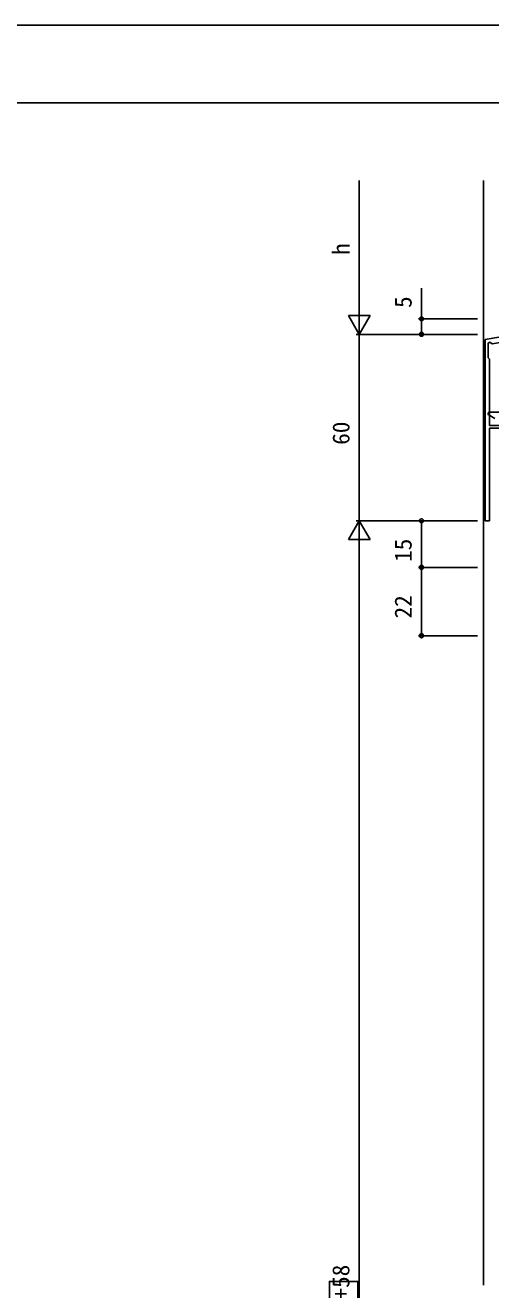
# Model space of a CAD drawing. Units: millimetres, scale not verified. Extents: x -959 to 961, y -418 to 416.
# Drawn here: x -448.8 to -299, y -25.4 to 381.6 of the extents above; entities that cross this region are included whole.
import ezdxf
from ezdxf.enums import TextEntityAlignment as Align

# ---------------------------------------------------------------- set-up
doc = ezdxf.new("R2010")
doc.units = ezdxf.units.MM
doc.header["$LTSCALE"] = 4
for name, color, linetype in [('0-2_YKK_11', 7, 'Continuous'), ('0-4_YKK_12', 2, 'Continuous'), ('0-7_YKK_D', 6, 'Continuous'), ('0-8_YKK_ZWAK', 7, 'Continuous')]:
    doc.layers.add(name, color=color, linetype=linetype)
doc.styles.add('ＭＳ ゴシック', font='')
doc.styles.get('ＭＳ ゴシック').set_extended_font_data('MS Gothic')

msp = doc.modelspace()

# ---------------------------------------------------------------- linework, layer by layer
at = {"layer": '0-2_YKK_11'}
msp.add_lwpolyline([(-300.8, 280.444), (-300.8, 222.119), (-299.4, 222.119), (-299.4, 251.919), (-291, 251.919), (-291, 252.719), (-292.732, 253.719), (-293.132, 253.719), (-293.652, 252.819), (-299.4, 252.819), (-299.4, 274.119), (-299.8, 274.519), (-299.8, 279.285), (-299.262, 279.565), (-298.488, 279.023), (-293.954, 279.823), (-293.432, 278.919), (-293.032, 278.919), (-291.3, 279.919), (-291.3, 282.119)], close=True, dxfattribs=at)
msp.add_lwpolyline([(-297.702, 255.019), (-299.867, 256.269), (-299.666, 257.019), (-294.5, 257.019)], dxfattribs=at)
at = {"layer": '0-4_YKK_12'}
msp.add_line((-301.3, -23.891), (-301.3, 331.6), dxfattribs=at)
at = {"layer": '0-7_YKK_D'}
for p, q in [((-341.3, 289.119), (-341.3, 331.669)), ((-341.3, 282.119), (-341.3, 294.243)), ((-341.3, 282.119), (-344.8, 288.181)), ((-337.8, 288.181), (-344.8, 288.181)), ((-341.3, 282.119), (-337.8, 288.181)), ((-303.3, 287.119), (-322.3, 287.119)), ((-303.3, 282.119), (-342.3, 282.119)), ((-303.3, 282.119), (-342.3, 282.119)), ((-341.3, 282.119), (-341.3, 222.119)), ((-303.3, 282.119), (-322.3, 282.119)), ((-341.3, 222.119), (-344.8, 216.056)), ((-303.3, 222.119), (-342.3, 222.119)), ((-303.3, 222.119), (-342.3, 222.119)), ((-341.3, 222.119), (-337.8, 216.056)), ((-341.3, 222.119), (-341.3, 209.994)), ((-303.3, 222.119), (-322.3, 222.119)), ((-321.3, 222.119), (-321.3, 207.119)), ((-344.8, 216.056), (-337.8, 216.056)), ((-341.3, 215.119), (-341.3, -269.9)), ((-303.3, 207.119), (-322.3, 207.119)), ((-303.3, 207.119), (-322.3, 207.119)), ((-321.3, 207.119), (-321.3, 185.119)), ((-303.3, 185.119), (-322.3, 185.119))]:
    msp.add_line(p, q, dxfattribs=at)
msp.add_lwpolyline([(-321.3, 282.119), (-321.3, 287.119), (-321.3, 297.015)], dxfattribs=at)
msp.add_lwpolyline([(-350.945, -37.68), (-341.736, -37.68), (-341.736, -22.695), (-350.945, -22.695)], close=True, dxfattribs=at)
for centre in [(-321.3, 287.119), (-321.3, 282.119), (-321.3, 222.119), (-321.3, 207.119), (-321.3, 207.119), (-321.3, 185.119)]:
    msp.add_circle(centre, 0.637, dxfattribs=at)
at = {"layer": '0-8_YKK_ZWAK'}
for p, q in [((960.7, 381.6), (-959.3, 381.6)), ((960.7, 356.6), (-959.3, 356.6))]:
    msp.add_line(p, q, dxfattribs=at)

# ---------------------------------------------------------------- texts
at = {"layer": '0-7_YKK_D', "style": 'ＭＳ ゴシック'}
for s, p in [('h', (-342.8, 307.666)), ('5', (-322.8, 290.615)), ('60', (-342.8, 246.558)), ('15', (-322.8, 208.866)), ('22', (-322.8, 190.664)), ('h= EH +58', (-342.843, -50.999))]:
    msp.add_text(s, height=5.499, rotation=90, dxfattribs=at).set_placement(p, align=Align.BOTTOM_LEFT)

doc.saveas('drawing.dxf')
